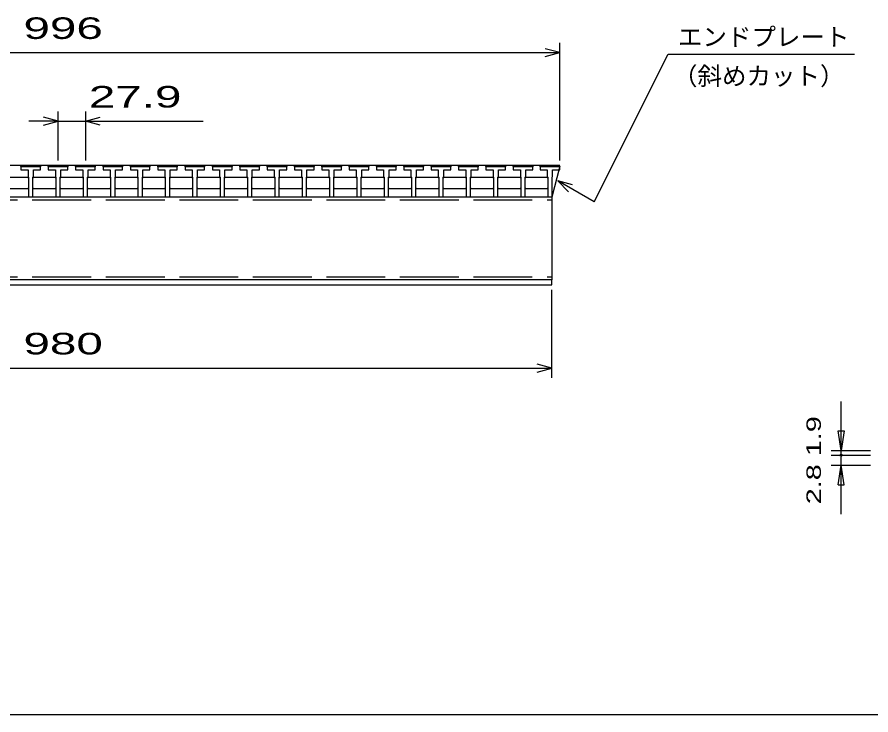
# Model space of a CAD drawing. Units: millimetres, scale not verified. Extents: x -1820 to 1731, y -1282 to 1054.
# Drawn here: x -977 to -106, y -1146 to -434 of the extents above; entities that cross this region are included whole.
import ezdxf
from ezdxf.enums import TextEntityAlignment as Align

# ---------------------------------------------------------------- set-up
doc = ezdxf.new("R2010")
doc.units = ezdxf.units.MM
doc.header["$LTSCALE"] = 10
doc.linetypes.add('DASHED', pattern=[7.5, 6, -1.5])
for name, color, linetype, lineweight in [('0_2', 150, 'Continuous', 25), ('16', 3, 'Continuous', 25), ('22', 2, 'Continuous', 25), ('32', 4, 'Continuous', 25)]:
    doc.layers.add(name, color=color, linetype=linetype, lineweight=lineweight)
doc.styles.add('ベクトル', font='')
doc.styles.get('ベクトル').set_extended_font_data('ベクトル')

msp = doc.modelspace()

# ---------------------------------------------------------------- linework, layer by layer
at = {"layer": '0_2'}
msp.add_line((1731, -1146.5), (-1729, -1146.5), dxfattribs=at)
at = {"layer": '16'}
for p, q in [((-1419, -585.5), (-423, -585.5)), ((-972.6, -587), (-972.1, -585.5)), ((-972.6, -587), (-972.6, -590)), ((-952.6, -587), (-972.6, -587)), ((-972.6, -590), (-965.35, -590)), ((-972.1, -585.5), (-969.2, -585.5)), ((-969.2, -585.5), (-968.7, -587)), ((-965.35, -590), (-965.35, -597)), ((-964.55, -587), (-964.05, -585.5)), ((-964.05, -585.5), (-961.15, -585.5)), ((-961.15, -585.5), (-960.65, -587)), ((-959.85, -597), (-959.85, -590)), ((-959.85, -590), (-952.6, -590)), ((-956.5, -587), (-956, -585.5)), ((-956, -585.5), (-953.1, -585.5)), ((-953.1, -585.5), (-952.6, -587)), ((-952.6, -590), (-952.6, -587)), ((-944.7, -587), (-944.2, -585.5)), ((-944.7, -587), (-944.7, -590)), ((-924.7, -587), (-944.7, -587)), ((-944.7, -590), (-937.45, -590)), ((-944.2, -585.5), (-941.3, -585.5)), ((-941.3, -585.5), (-940.8, -587)), ((-937.45, -590), (-937.45, -597)), ((-936.65, -587), (-936.15, -585.5)), ((-936.15, -585.5), (-933.25, -585.5)), ((-933.25, -585.5), (-932.75, -587)), ((-931.95, -597), (-931.95, -590)), ((-931.95, -590), (-924.7, -590)), ((-928.6, -587), (-928.1, -585.5)), ((-928.1, -585.5), (-925.2, -585.5)), ((-925.2, -585.5), (-924.7, -587)), ((-924.7, -590), (-924.7, -587)), ((-916.8, -587), (-916.3, -585.5)), ((-916.8, -587), (-916.8, -590)), ((-896.8, -587), (-916.8, -587)), ((-916.8, -590), (-909.55, -590)), ((-916.3, -585.5), (-913.4, -585.5)), ((-913.4, -585.5), (-912.9, -587)), ((-909.55, -590), (-909.55, -597)), ((-908.75, -587), (-908.25, -585.5)), ((-908.25, -585.5), (-905.35, -585.5)), ((-905.35, -585.5), (-904.85, -587)), ((-904.05, -597), (-904.05, -590)), ((-904.05, -590), (-896.8, -590)), ((-900.7, -587), (-900.2, -585.5)), ((-900.2, -585.5), (-897.3, -585.5)), ((-897.3, -585.5), (-896.8, -587)), ((-896.8, -590), (-896.8, -587)), ((-888.9, -587), (-888.4, -585.5)), ((-888.9, -587), (-888.9, -590)), ((-868.9, -587), (-888.9, -587)), ((-888.9, -590), (-881.65, -590)), ((-888.4, -585.5), (-885.5, -585.5)), ((-885.5, -585.5), (-885, -587)), ((-881.65, -590), (-881.65, -597)), ((-880.85, -587), (-880.35, -585.5)), ((-880.35, -585.5), (-877.45, -585.5)), ((-877.45, -585.5), (-876.95, -587)), ((-876.15, -597), (-876.15, -590)), ((-876.15, -590), (-868.9, -590)), ((-872.8, -587), (-872.3, -585.5)), ((-872.3, -585.5), (-869.4, -585.5)), ((-869.4, -585.5), (-868.9, -587)), ((-868.9, -590), (-868.9, -587)), ((-861, -587), (-860.5, -585.5)), ((-861, -587), (-861, -590)), ((-841, -587), (-861, -587)), ((-861, -590), (-853.75, -590)), ((-860.5, -585.5), (-857.6, -585.5)), ((-857.6, -585.5), (-857.1, -587)), ((-853.75, -590), (-853.75, -597)), ((-852.95, -587), (-852.45, -585.5)), ((-852.45, -585.5), (-849.55, -585.5)), ((-849.55, -585.5), (-849.05, -587)), ((-848.25, -597), (-848.25, -590)), ((-848.25, -590), (-841, -590)), ((-844.9, -587), (-844.4, -585.5)), ((-844.4, -585.5), (-841.5, -585.5)), ((-841.5, -585.5), (-841, -587)), ((-841, -590), (-841, -587)), ((-833.1, -587), (-832.6, -585.5)), ((-833.1, -587), (-833.1, -590)), ((-813.1, -587), (-833.1, -587)), ((-833.1, -590), (-825.85, -590)), ((-832.6, -585.5), (-829.7, -585.5)), ((-829.7, -585.5), (-829.2, -587)), ((-825.85, -590), (-825.85, -597)), ((-825.05, -587), (-824.55, -585.5)), ((-824.55, -585.5), (-821.65, -585.5)), ((-821.65, -585.5), (-821.15, -587)), ((-820.35, -597), (-820.35, -590)), ((-820.35, -590), (-813.1, -590)), ((-817, -587), (-816.5, -585.5)), ((-816.5, -585.5), (-813.6, -585.5)), ((-813.6, -585.5), (-813.1, -587)), ((-813.1, -590), (-813.1, -587)), ((-805.2, -587), (-804.7, -585.5)), ((-805.2, -587), (-805.2, -590)), ((-785.2, -587), (-805.2, -587)), ((-805.2, -590), (-797.95, -590)), ((-804.7, -585.5), (-801.8, -585.5)), ((-801.8, -585.5), (-801.3, -587)), ((-797.95, -590), (-797.95, -597)), ((-797.15, -587), (-796.65, -585.5)), ((-796.65, -585.5), (-793.75, -585.5)), ((-793.75, -585.5), (-793.25, -587)), ((-792.45, -597), (-792.45, -590)), ((-792.45, -590), (-785.2, -590)), ((-789.1, -587), (-788.6, -585.5)), ((-788.6, -585.5), (-785.7, -585.5)), ((-785.7, -585.5), (-785.2, -587)), ((-785.2, -590), (-785.2, -587)), ((-777.3, -587), (-776.8, -585.5)), ((-777.3, -587), (-777.3, -590)), ((-757.3, -587), (-777.3, -587)), ((-777.3, -590), (-770.05, -590)), ((-776.8, -585.5), (-773.9, -585.5)), ((-773.9, -585.5), (-773.4, -587)), ((-770.05, -590), (-770.05, -597)), ((-769.25, -587), (-768.75, -585.5)), ((-768.75, -585.5), (-765.85, -585.5)), ((-765.85, -585.5), (-765.35, -587)), ((-764.55, -597), (-764.55, -590)), ((-764.55, -590), (-757.3, -590)), ((-761.2, -587), (-760.7, -585.5)), ((-760.7, -585.5), (-757.8, -585.5)), ((-757.8, -585.5), (-757.3, -587)), ((-757.3, -590), (-757.3, -587)), ((-749.4, -587), (-748.9, -585.5)), ((-749.4, -587), (-749.4, -590)), ((-729.4, -587), (-749.4, -587)), ((-749.4, -590), (-742.15, -590)), ((-748.9, -585.5), (-746, -585.5)), ((-746, -585.5), (-745.5, -587)), ((-742.15, -590), (-742.15, -597)), ((-741.35, -587), (-740.85, -585.5)), ((-740.85, -585.5), (-737.95, -585.5)), ((-737.95, -585.5), (-737.45, -587)), ((-736.65, -597), (-736.65, -590)), ((-736.65, -590), (-729.4, -590)), ((-733.3, -587), (-732.8, -585.5)), ((-732.8, -585.5), (-729.9, -585.5)), ((-729.9, -585.5), (-729.4, -587)), ((-729.4, -590), (-729.4, -587)), ((-721.5, -587), (-721, -585.5)), ((-721.5, -587), (-721.5, -590)), ((-701.5, -587), (-721.5, -587)), ((-721.5, -590), (-714.25, -590)), ((-721, -585.5), (-718.1, -585.5)), ((-718.1, -585.5), (-717.6, -587)), ((-714.25, -590), (-714.25, -597)), ((-713.45, -587), (-712.95, -585.5)), ((-712.95, -585.5), (-710.05, -585.5)), ((-710.05, -585.5), (-709.55, -587)), ((-708.75, -597), (-708.75, -590)), ((-708.75, -590), (-701.5, -590)), ((-705.4, -587), (-704.9, -585.5)), ((-704.9, -585.5), (-702, -585.5)), ((-702, -585.5), (-701.5, -587)), ((-701.5, -590), (-701.5, -587)), ((-693.6, -587), (-693.1, -585.5)), ((-693.6, -587), (-693.6, -590)), ((-673.6, -587), (-693.6, -587)), ((-693.6, -590), (-686.35, -590)), ((-693.1, -585.5), (-690.2, -585.5)), ((-690.2, -585.5), (-689.7, -587)), ((-686.35, -590), (-686.35, -597)), ((-685.55, -587), (-685.05, -585.5)), ((-685.05, -585.5), (-682.15, -585.5)), ((-682.15, -585.5), (-681.65, -587)), ((-680.85, -597), (-680.85, -590)), ((-680.85, -590), (-673.6, -590)), ((-677.5, -587), (-677, -585.5)), ((-677, -585.5), (-674.1, -585.5)), ((-674.1, -585.5), (-673.6, -587)), ((-673.6, -590), (-673.6, -587)), ((-665.7, -587), (-665.2, -585.5)), ((-665.7, -587), (-665.7, -590)), ((-645.7, -587), (-665.7, -587)), ((-665.7, -590), (-658.45, -590)), ((-665.2, -585.5), (-662.3, -585.5)), ((-662.3, -585.5), (-661.8, -587)), ((-658.45, -590), (-658.45, -597)), ((-657.65, -587), (-657.15, -585.5)), ((-657.15, -585.5), (-654.25, -585.5)), ((-654.25, -585.5), (-653.75, -587)), ((-652.95, -597), (-652.95, -590)), ((-652.95, -590), (-645.7, -590)), ((-649.6, -587), (-649.1, -585.5)), ((-649.1, -585.5), (-646.2, -585.5)), ((-646.2, -585.5), (-645.7, -587)), ((-645.7, -590), (-645.7, -587)), ((-637.8, -587), (-637.3, -585.5)), ((-637.8, -587), (-637.8, -590)), ((-617.8, -587), (-637.8, -587)), ((-637.8, -590), (-630.55, -590)), ((-637.3, -585.5), (-634.4, -585.5)), ((-634.4, -585.5), (-633.9, -587)), ((-630.55, -590), (-630.55, -597)), ((-629.75, -587), (-629.25, -585.5)), ((-629.25, -585.5), (-626.35, -585.5)), ((-626.35, -585.5), (-625.85, -587)), ((-625.05, -597), (-625.05, -590)), ((-625.05, -590), (-617.8, -590)), ((-621.7, -587), (-621.2, -585.5)), ((-621.2, -585.5), (-618.3, -585.5)), ((-618.3, -585.5), (-617.8, -587)), ((-617.8, -590), (-617.8, -587)), ((-609.9, -587), (-609.4, -585.5)), ((-609.9, -587), (-609.9, -590)), ((-589.9, -587), (-609.9, -587)), ((-609.9, -590), (-602.65, -590)), ((-609.4, -585.5), (-606.5, -585.5)), ((-606.5, -585.5), (-606, -587)), ((-602.65, -590), (-602.65, -597)), ((-601.85, -587), (-601.35, -585.5)), ((-601.35, -585.5), (-598.45, -585.5)), ((-598.45, -585.5), (-597.95, -587)), ((-597.15, -597), (-597.15, -590)), ((-597.15, -590), (-589.9, -590)), ((-593.8, -587), (-593.3, -585.5)), ((-593.3, -585.5), (-590.4, -585.5)), ((-590.4, -585.5), (-589.9, -587)), ((-589.9, -590), (-589.9, -587)), ((-582, -587), (-581.5, -585.5)), ((-582, -587), (-582, -590)), ((-562, -587), (-582, -587)), ((-582, -590), (-574.75, -590)), ((-581.5, -585.5), (-578.6, -585.5)), ((-578.6, -585.5), (-578.1, -587)), ((-574.75, -590), (-574.75, -597)), ((-573.95, -587), (-573.45, -585.5)), ((-573.45, -585.5), (-570.55, -585.5)), ((-570.55, -585.5), (-570.05, -587)), ((-569.25, -597), (-569.25, -590)), ((-569.25, -590), (-562, -590)), ((-565.9, -587), (-565.4, -585.5)), ((-565.4, -585.5), (-562.5, -585.5)), ((-562.5, -585.5), (-562, -587)), ((-562, -590), (-562, -587)), ((-554.1, -587), (-553.6, -585.5)), ((-554.1, -587), (-554.1, -590)), ((-534.1, -587), (-554.1, -587)), ((-554.1, -590), (-546.85, -590)), ((-553.6, -585.5), (-550.7, -585.5)), ((-550.7, -585.5), (-550.2, -587)), ((-546.85, -590), (-546.85, -597)), ((-546.05, -587), (-545.55, -585.5)), ((-545.55, -585.5), (-542.65, -585.5)), ((-542.65, -585.5), (-542.15, -587)), ((-541.35, -597), (-541.35, -590)), ((-541.35, -590), (-534.1, -590)), ((-538, -587), (-537.5, -585.5)), ((-537.5, -585.5), (-534.6, -585.5)), ((-534.6, -585.5), (-534.1, -587)), ((-534.1, -590), (-534.1, -587)), ((-526.2, -587), (-525.7, -585.5)), ((-526.2, -587), (-526.2, -590)), ((-506.2, -587), (-526.2, -587)), ((-526.2, -590), (-518.95, -590)), ((-525.7, -585.5), (-522.8, -585.5)), ((-522.8, -585.5), (-522.3, -587)), ((-518.95, -590), (-518.95, -597)), ((-518.15, -587), (-517.65, -585.5)), ((-517.65, -585.5), (-514.75, -585.5)), ((-514.75, -585.5), (-514.25, -587)), ((-513.45, -597), (-513.45, -590)), ((-513.45, -590), (-506.2, -590)), ((-510.1, -587), (-509.6, -585.5)), ((-509.6, -585.5), (-506.7, -585.5)), ((-506.7, -585.5), (-506.2, -587)), ((-506.2, -590), (-506.2, -587)), ((-498.3, -587), (-497.8, -585.5)), ((-498.3, -587), (-498.3, -590)), ((-478.3, -587), (-498.3, -587)), ((-498.3, -590), (-491.05, -590)), ((-497.8, -585.5), (-494.9, -585.5)), ((-494.9, -585.5), (-494.4, -587)), ((-491.05, -590), (-491.05, -597)), ((-490.25, -587), (-489.75, -585.5)), ((-489.75, -585.5), (-486.85, -585.5)), ((-486.85, -585.5), (-486.35, -587)), ((-485.55, -597), (-485.55, -590)), ((-485.55, -590), (-478.3, -590)), ((-482.2, -587), (-481.7, -585.5)), ((-481.7, -585.5), (-478.8, -585.5)), ((-478.8, -585.5), (-478.3, -587)), ((-478.3, -590), (-478.3, -587)), ((-470.4, -587), (-469.9, -585.5)), ((-470.4, -587), (-470.4, -590)), ((-450.4, -587), (-470.4, -587)), ((-470.4, -590), (-463.15, -590)), ((-469.9, -585.5), (-467, -585.5)), ((-467, -585.5), (-466.5, -587)), ((-463.15, -590), (-463.15, -597)), ((-462.35, -587), (-461.85, -585.5)), ((-461.85, -585.5), (-458.95, -585.5)), ((-458.95, -585.5), (-458.45, -587)), ((-457.65, -597), (-457.65, -590)), ((-457.65, -590), (-450.4, -590)), ((-454.3, -587), (-453.8, -585.5)), ((-453.8, -585.5), (-450.9, -585.5)), ((-450.9, -585.5), (-450.4, -587)), ((-450.4, -590), (-450.4, -587)), ((-443, -587), (-442.5, -585.5)), ((-443, -587), (-443, -590)), ((-423, -587), (-443, -587)), ((-443, -590), (-435.75, -590)), ((-442.5, -585.5), (-439.6, -585.5)), ((-439.6, -585.5), (-439.1, -587)), ((-435.75, -590), (-435.75, -597)), ((-434.95, -587), (-434.45, -585.5)), ((-434.45, -585.5), (-431.55, -585.5)), ((-431.55, -585.5), (-431.05, -587)), ((-430.75, -617.5), (-423, -587.5)), ((-430.25, -597), (-430.25, -590)), ((-430.25, -590), (-423, -590)), ((-426.9, -587), (-426.4, -585.5)), ((-426.4, -585.5), (-423.5, -585.5)), ((-423.5, -585.5), (-423, -587)), ((-423, -590), (-423, -587)), ((-987.25, -597.5), (-965.85, -597.5)), ((-965.85, -597.5), (-964.85, -598.5)), ((-965.35, -597), (-964.85, -597.5)), ((-964.85, -597.5), (-964.85, -617.5)), ((-960.35, -597.5), (-959.85, -597)), ((-960.35, -617.5), (-960.35, -597.5)), ((-960.35, -598.5), (-959.35, -597.5)), ((-959.35, -597.5), (-937.95, -597.5)), ((-937.95, -597.5), (-936.95, -598.5)), ((-937.45, -597), (-936.95, -597.5)), ((-936.95, -597.5), (-936.95, -617.5)), ((-932.45, -597.5), (-931.95, -597)), ((-932.45, -617.5), (-932.45, -597.5)), ((-932.45, -598.5), (-931.45, -597.5)), ((-931.45, -597.5), (-910.05, -597.5)), ((-910.05, -597.5), (-909.05, -598.5)), ((-909.55, -597), (-909.05, -597.5)), ((-909.05, -597.5), (-909.05, -617.5)), ((-904.55, -597.5), (-904.05, -597)), ((-904.55, -617.5), (-904.55, -597.5)), ((-904.55, -598.5), (-903.55, -597.5)), ((-903.55, -597.5), (-882.15, -597.5)), ((-882.15, -597.5), (-881.15, -598.5)), ((-881.65, -597), (-881.15, -597.5)), ((-881.15, -597.5), (-881.15, -617.5)), ((-876.65, -597.5), (-876.15, -597)), ((-876.65, -617.5), (-876.65, -597.5)), ((-876.65, -598.5), (-875.65, -597.5)), ((-875.65, -597.5), (-854.25, -597.5)), ((-854.25, -597.5), (-853.25, -598.5)), ((-853.75, -597), (-853.25, -597.5)), ((-853.25, -597.5), (-853.25, -617.5)), ((-848.75, -597.5), (-848.25, -597)), ((-848.75, -617.5), (-848.75, -597.5)), ((-848.75, -598.5), (-847.75, -597.5)), ((-847.75, -597.5), (-826.35, -597.5)), ((-826.35, -597.5), (-825.35, -598.5)), ((-825.85, -597), (-825.35, -597.5)), ((-825.35, -597.5), (-825.35, -617.5)), ((-820.85, -597.5), (-820.35, -597)), ((-820.85, -617.5), (-820.85, -597.5)), ((-820.85, -598.5), (-819.85, -597.5)), ((-819.85, -597.5), (-798.45, -597.5)), ((-798.45, -597.5), (-797.45, -598.5)), ((-797.95, -597), (-797.45, -597.5)), ((-797.45, -597.5), (-797.45, -617.5)), ((-792.95, -597.5), (-792.45, -597)), ((-792.95, -617.5), (-792.95, -597.5)), ((-792.95, -598.5), (-791.95, -597.5)), ((-791.95, -597.5), (-770.55, -597.5)), ((-770.55, -597.5), (-769.55, -598.5)), ((-770.05, -597), (-769.55, -597.5)), ((-769.55, -597.5), (-769.55, -617.5)), ((-765.05, -597.5), (-764.55, -597)), ((-765.05, -617.5), (-765.05, -597.5)), ((-765.05, -598.5), (-764.05, -597.5)), ((-764.05, -597.5), (-742.65, -597.5)), ((-742.65, -597.5), (-741.65, -598.5)), ((-742.15, -597), (-741.65, -597.5)), ((-741.65, -597.5), (-741.65, -617.5)), ((-737.15, -597.5), (-736.65, -597)), ((-737.15, -617.5), (-737.15, -597.5)), ((-737.15, -598.5), (-736.15, -597.5)), ((-736.15, -597.5), (-714.75, -597.5)), ((-714.75, -597.5), (-713.75, -598.5)), ((-714.25, -597), (-713.75, -597.5)), ((-713.75, -597.5), (-713.75, -617.5)), ((-709.25, -597.5), (-708.75, -597)), ((-709.25, -617.5), (-709.25, -597.5)), ((-709.25, -598.5), (-708.25, -597.5)), ((-708.25, -597.5), (-686.85, -597.5)), ((-686.85, -597.5), (-685.85, -598.5)), ((-686.35, -597), (-685.85, -597.5)), ((-685.85, -597.5), (-685.85, -617.5)), ((-681.35, -597.5), (-680.85, -597)), ((-681.35, -617.5), (-681.35, -597.5)), ((-681.35, -598.5), (-680.35, -597.5)), ((-680.35, -597.5), (-658.95, -597.5)), ((-658.95, -597.5), (-657.95, -598.5)), ((-658.45, -597), (-657.95, -597.5)), ((-657.95, -597.5), (-657.95, -617.5)), ((-653.45, -597.5), (-652.95, -597)), ((-653.45, -617.5), (-653.45, -597.5)), ((-653.45, -598.5), (-652.45, -597.5)), ((-652.45, -597.5), (-631.05, -597.5)), ((-631.05, -597.5), (-630.05, -598.5)), ((-630.55, -597), (-630.05, -597.5)), ((-630.05, -597.5), (-630.05, -617.5)), ((-625.55, -597.5), (-625.05, -597)), ((-625.55, -617.5), (-625.55, -597.5)), ((-625.55, -598.5), (-624.55, -597.5)), ((-624.55, -597.5), (-603.15, -597.5)), ((-603.15, -597.5), (-602.15, -598.5)), ((-602.65, -597), (-602.15, -597.5)), ((-602.15, -597.5), (-602.15, -617.5)), ((-597.65, -597.5), (-597.15, -597)), ((-597.65, -617.5), (-597.65, -597.5)), ((-597.65, -598.5), (-596.65, -597.5)), ((-596.65, -597.5), (-575.25, -597.5)), ((-575.25, -597.5), (-574.25, -598.5)), ((-574.75, -597), (-574.25, -597.5)), ((-574.25, -597.5), (-574.25, -617.5)), ((-569.75, -597.5), (-569.25, -597)), ((-569.75, -617.5), (-569.75, -597.5)), ((-569.75, -598.5), (-568.75, -597.5)), ((-568.75, -597.5), (-547.35, -597.5)), ((-547.35, -597.5), (-546.35, -598.5)), ((-546.85, -597), (-546.35, -597.5)), ((-546.35, -597.5), (-546.35, -617.5)), ((-541.85, -597.5), (-541.35, -597)), ((-541.85, -617.5), (-541.85, -597.5)), ((-541.85, -598.5), (-540.85, -597.5)), ((-540.85, -597.5), (-519.45, -597.5)), ((-519.45, -597.5), (-518.45, -598.5)), ((-518.95, -597), (-518.45, -597.5)), ((-518.45, -597.5), (-518.45, -617.5)), ((-513.95, -597.5), (-513.45, -597)), ((-513.95, -617.5), (-513.95, -597.5)), ((-513.95, -598.5), (-512.95, -597.5)), ((-512.95, -597.5), (-491.55, -597.5)), ((-491.55, -597.5), (-490.55, -598.5)), ((-491.05, -597), (-490.55, -597.5)), ((-490.55, -597.5), (-490.55, -617.5)), ((-486.05, -597.5), (-485.55, -597)), ((-486.05, -617.5), (-486.05, -597.5)), ((-486.05, -598.5), (-485.05, -597.5)), ((-485.05, -597.5), (-463.65, -597.5)), ((-463.65, -597.5), (-462.65, -598.5)), ((-463.15, -597), (-462.65, -597.5)), ((-462.65, -597.5), (-462.65, -617.5)), ((-458.15, -597.5), (-457.65, -597)), ((-458.15, -617.5), (-458.15, -597.5)), ((-458.15, -598.5), (-457.15, -597.5)), ((-457.15, -597.5), (-436.25, -597.5)), ((-436.25, -597.5), (-435.25, -598.5)), ((-435.75, -597), (-435.25, -597.5)), ((-435.25, -597.5), (-435.25, -617.5)), ((-430.75, -597.5), (-430.25, -597)), ((-430.75, -617.5), (-430.75, -597.5)), ((-965.85, -609.5), (-987.25, -609.5)), ((-964.85, -608.5), (-965.85, -609.5)), ((-959.35, -609.5), (-960.35, -608.5)), ((-937.95, -609.5), (-959.35, -609.5)), ((-936.95, -608.5), (-937.95, -609.5)), ((-931.45, -609.5), (-932.45, -608.5)), ((-910.05, -609.5), (-931.45, -609.5)), ((-909.05, -608.5), (-910.05, -609.5)), ((-903.55, -609.5), (-904.55, -608.5)), ((-882.15, -609.5), (-903.55, -609.5)), ((-881.15, -608.5), (-882.15, -609.5)), ((-875.65, -609.5), (-876.65, -608.5)), ((-854.25, -609.5), (-875.65, -609.5)), ((-853.25, -608.5), (-854.25, -609.5)), ((-847.75, -609.5), (-848.75, -608.5)), ((-826.35, -609.5), (-847.75, -609.5)), ((-825.35, -608.5), (-826.35, -609.5)), ((-819.85, -609.5), (-820.85, -608.5)), ((-798.45, -609.5), (-819.85, -609.5)), ((-797.45, -608.5), (-798.45, -609.5)), ((-791.95, -609.5), (-792.95, -608.5)), ((-770.55, -609.5), (-791.95, -609.5)), ((-769.55, -608.5), (-770.55, -609.5)), ((-764.05, -609.5), (-765.05, -608.5)), ((-742.65, -609.5), (-764.05, -609.5)), ((-741.65, -608.5), (-742.65, -609.5)), ((-736.15, -609.5), (-737.15, -608.5)), ((-714.75, -609.5), (-736.15, -609.5)), ((-713.75, -608.5), (-714.75, -609.5)), ((-708.25, -609.5), (-709.25, -608.5)), ((-686.85, -609.5), (-708.25, -609.5)), ((-685.85, -608.5), (-686.85, -609.5)), ((-680.35, -609.5), (-681.35, -608.5)), ((-658.95, -609.5), (-680.35, -609.5)), ((-657.95, -608.5), (-658.95, -609.5)), ((-652.45, -609.5), (-653.45, -608.5)), ((-631.05, -609.5), (-652.45, -609.5)), ((-630.05, -608.5), (-631.05, -609.5)), ((-624.55, -609.5), (-625.55, -608.5)), ((-603.15, -609.5), (-624.55, -609.5)), ((-602.15, -608.5), (-603.15, -609.5)), ((-596.65, -609.5), (-597.65, -608.5)), ((-575.25, -609.5), (-596.65, -609.5)), ((-574.25, -608.5), (-575.25, -609.5)), ((-568.75, -609.5), (-569.75, -608.5)), ((-547.35, -609.5), (-568.75, -609.5)), ((-546.35, -608.5), (-547.35, -609.5)), ((-540.85, -609.5), (-541.85, -608.5)), ((-519.45, -609.5), (-540.85, -609.5)), ((-518.45, -608.5), (-519.45, -609.5)), ((-512.95, -609.5), (-513.95, -608.5)), ((-491.55, -609.5), (-512.95, -609.5)), ((-490.55, -608.5), (-491.55, -609.5)), ((-485.05, -609.5), (-486.05, -608.5)), ((-463.65, -609.5), (-485.05, -609.5)), ((-462.65, -608.5), (-463.65, -609.5)), ((-457.15, -609.5), (-458.15, -608.5)), ((-436.25, -609.5), (-457.15, -609.5)), ((-435.25, -608.5), (-436.25, -609.5)), ((-1411.25, -617.5), (-430.75, -617.5)), ((-1411, -617.5), (-431, -617.5)), ((-964.85, -617.5), (-960.35, -617.5)), ((-936.95, -617.5), (-932.45, -617.5)), ((-909.05, -617.5), (-904.55, -617.5)), ((-881.15, -617.5), (-876.65, -617.5)), ((-853.25, -617.5), (-848.75, -617.5)), ((-825.35, -617.5), (-820.85, -617.5)), ((-797.45, -617.5), (-792.95, -617.5)), ((-769.55, -617.5), (-765.05, -617.5)), ((-741.65, -617.5), (-737.15, -617.5)), ((-713.75, -617.5), (-709.25, -617.5)), ((-685.85, -617.5), (-681.35, -617.5)), ((-657.95, -617.5), (-653.45, -617.5)), ((-630.05, -617.5), (-625.55, -617.5)), ((-602.15, -617.5), (-597.65, -617.5)), ((-574.25, -617.5), (-569.75, -617.5)), ((-546.35, -617.5), (-541.85, -617.5)), ((-518.45, -617.5), (-513.95, -617.5)), ((-490.55, -617.5), (-486.05, -617.5)), ((-462.65, -617.5), (-458.15, -617.5)), ((-435.25, -617.5), (-430.75, -617.5)), ((-431, -617.5), (-431, -702.5)), ((-431, -702.5), (-1411, -702.5)), ((-431, -707.5), (-431, -702.5)), ((-1411, -707.5), (-431, -707.5))]:
    msp.add_line(p, q, dxfattribs=at)
at = {"layer": '16', "linetype": 'DASHED'}
for p, q in [((-1411, -620.7), (-431, -620.7)), ((-1411, -699.3), (-431, -699.3))]:
    msp.add_line(p, q, dxfattribs=at)
at = {"layer": '22', "color": 4}
for p, q in [((-423, -580.5), (-423, -460.5)), ((-423, -470.5), (-438, -466.5)), ((-1419, -470.5), (-423, -470.5)), ((-438, -474.5), (-423, -470.5)), ((-388, -622.9), (-312.5, -471.9)), ((-312.5, -471.9), (-122.5, -471.9)), ((-934.7, -580.5), (-934.7, -530.5)), ((-906.8, -530.5), (-906.8, -580.5)), ((-934.7, -540.5), (-949.7, -536.5)), ((-906.8, -540.5), (-891.8, -536.5)), ((-934.7, -540.5), (-964.7, -540.5)), ((-949.7, -544.5), (-934.7, -540.5)), ((-934.7, -540.5), (-906.8, -540.5)), ((-891.8, -544.5), (-906.8, -540.5)), ((-906.8, -540.5), (-786.8, -540.5)), ((-410, -605.5), (-425, -601.5)), ((-414, -612.5), (-425, -601.5)), ((-388, -622.9), (-425, -601.5)), ((-431, -802.5), (-431, -712.5)), ((-1411, -792.5), (-431, -792.5)), ((-431, -792.5), (-446, -788.5)), ((-446, -796.5), (-431, -792.5))]:
    msp.add_line(p, q, dxfattribs=at)
at = {"layer": '32'}
for p, q in [((-136, -876.5), (-136, -826.5)), ((-136, -876.5), (-139, -856.5)), ((-139, -856.5), (-133, -856.5)), ((-133, -856.5), (-136, -876.5)), ((-146, -876.5), (-106, -876.5)), ((-136, -891.5), (-136, -876.5)), ((-146, -881.5), (-106, -881.5)), ((-146, -891.5), (-106, -891.5)), ((-139, -911.5), (-136, -891.5)), ((-133, -911.5), (-136, -891.5)), ((-136, -941.5), (-136, -891.5)), ((-139, -911.5), (-133, -911.5))]:
    msp.add_line(p, q, dxfattribs=at)
msp.add_circle((-136, -881.5), 1, dxfattribs=at)

# ---------------------------------------------------------------- texts
at = {"layer": '22', "style": 'ベクトル', "width": 1.65}
for s, p in [(' 996 ', (-983.5, -445.5)), (' 27.9 ', (-916.8, -515.5)), (' 980 ', (-983.5, -767.5))]:
    msp.add_text(s, height=21.99, dxfattribs=at).set_placement(p, align=Align.MIDDLE_LEFT)
at = {"layer": '22', "style": 'ベクトル'}
for s, p in [('エンドプレート', (-302.5, -454.4)), ('（斜めカット）', (-307.5, -494.4))]:
    msp.add_text(s, height=18.33, dxfattribs=at).set_placement(p, align=Align.MIDDLE_LEFT)
at = {"layer": '32', "color": 2, "style": 'ベクトル', "width": 1.5}
msp.add_text('2.8 1.9', height=14.66, rotation=90, dxfattribs=at).set_placement((-164, -931.5), align=Align.MIDDLE_LEFT)

doc.saveas('drawing.dxf')
